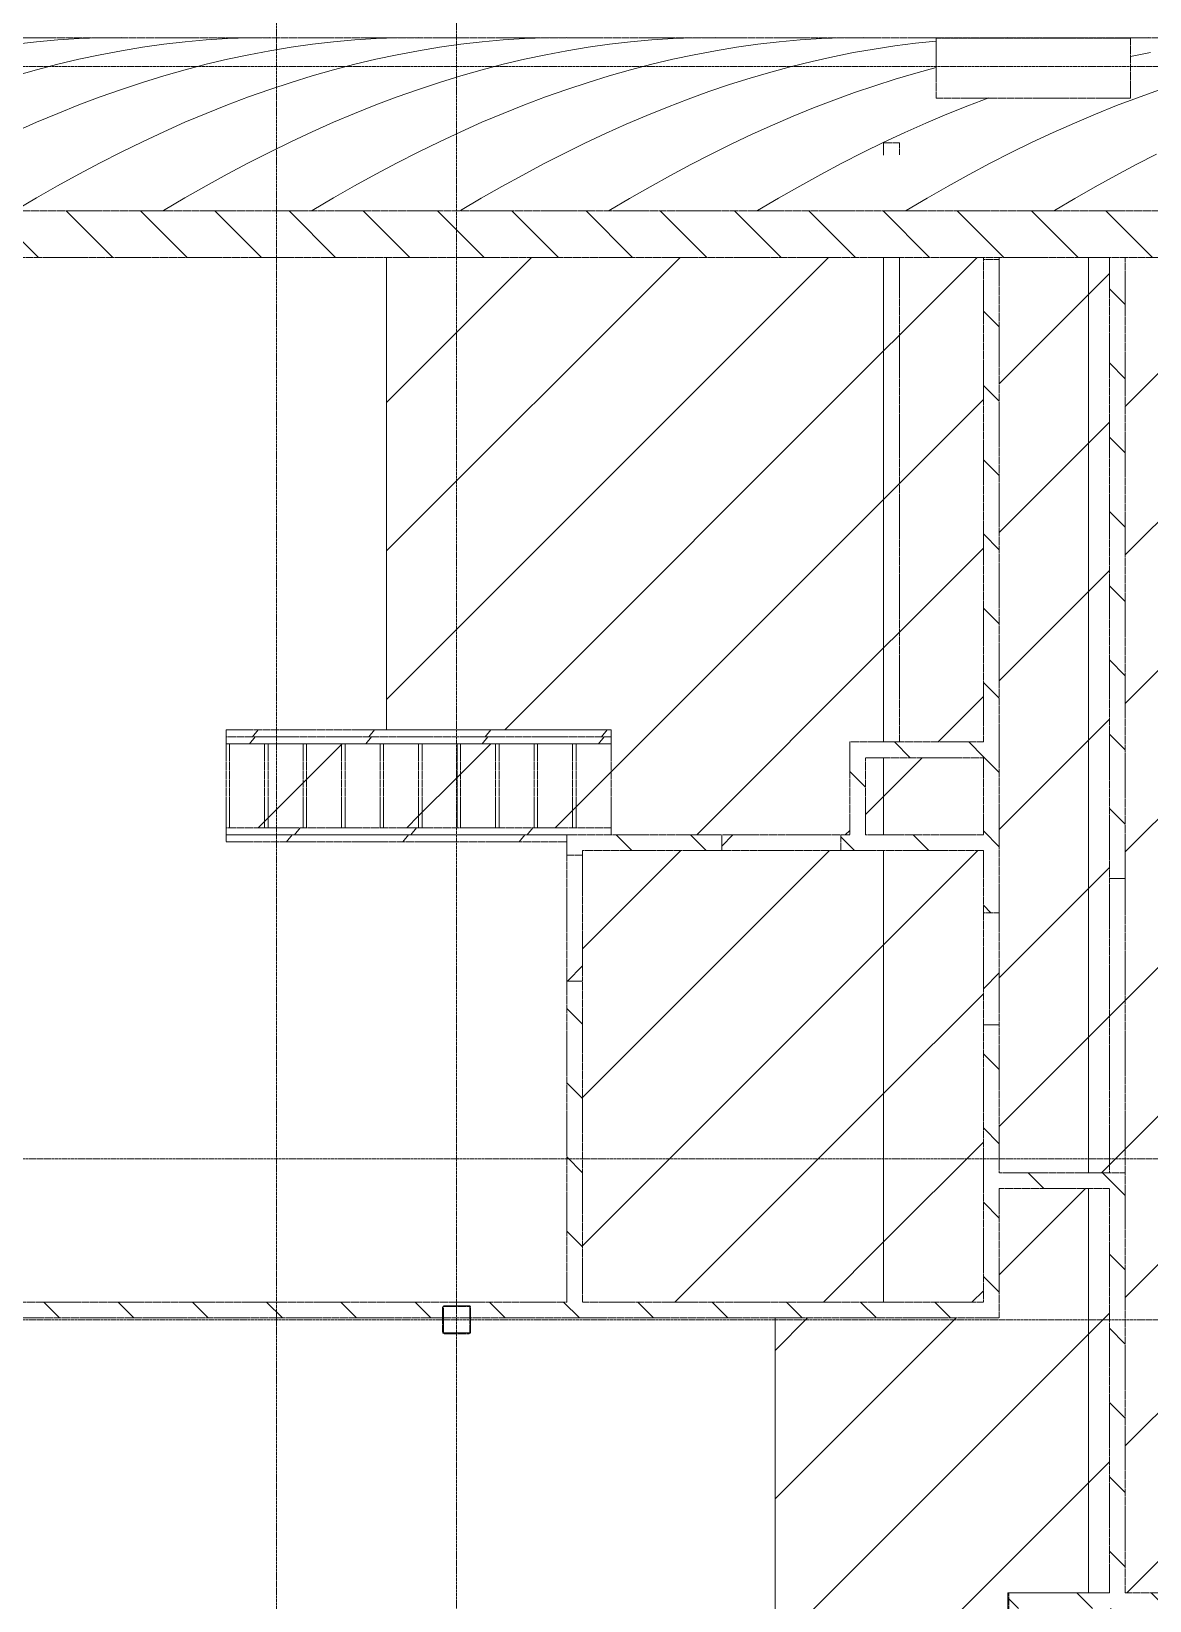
# Model space of a CAD drawing. Header units: inches. Extents: x -4124 to 2030, y 10168 to 14873.
# Drawn here: x 1089.6 to 1409.1, y 11322.1 to 11770.4 of the extents above; entities that cross this region are included whole.
import ezdxf

# ---------------------------------------------------------------- set-up
doc = ezdxf.new("R2010")
doc.units = ezdxf.units.IN
doc.header["$MEASUREMENT"] = 0
doc.linetypes.add('Demolished', pattern=[0.1875, 0.125, -0.0625])
doc.linetypes.add('Grid Line 1_2_', pattern=[0.875, 0.5, -0.125, 0.125, -0.125])
for name, color, linetype, lineweight in [('A-DETL-GENF', 92, 'Demolished', 9), ('A-DETL-MEDM', 33, 'Demolished', 9), ('A-DOOR', 31, 'Demolished', 9), ('A-FLOR', 192, 'Demolished', 9), ('A-FLOR-HRAL', 11, 'Demolished', 9), ('A-ROOF', 132, 'Demolished', 9), ('A-ROOF-PATT', 132, 'Demolished', 9), ('A-WALL-PATT', 111, 'Continuous', 13), ('I-WALL', 2, 'Demolished', 9), ('S-COLS', 52, 'Continuous', 9), ('S-GRID', 1, 'Continuous', 9), ('S-STRS', 31, 'Demolished', 9)]:
    doc.layers.add(name, color=color, linetype=linetype, lineweight=lineweight)
pattern_1 = [(135, (3272.782, 0), (-10.606602, -10.606602), [])]
pattern_2 = [(45, (3272.782, 0), (-21.2132, 21.2132), [])]
pattern_3 = [(51.925, (2492.803, 0), (-16.61813, 21.213395), [])]
pattern_4 = [(51.925, (-796.918, 0), (-16.61813, 21.213395), [])]

# ---------------------------------------------------------------- blocks, each defined once
blk = doc.blocks.new('HSS-Hollow Structural Section-Column - HSS8X8X1_4-V42-DEMO PLAN - MEZZ')
at = {"layer": 'S-COLS', "linetype": 'Demolished'}
h = blk.add_hatch(dxfattribs=at)
h.set_pattern_fill('FP_18', color=1, style=0, pattern_type=2)
h.set_pattern_definition([(135, (2061.703, -11402.395), (-10.606602, -10.606602), [])])
h.paths.add_polyline_path([(-3.53, -4), (3.53, -4), (3.53, -3.77), (-3.53, -3.77)], flags=0)
h.paths.add_polyline_path([(-4, -3.53), (-3.77, -3.53), (-3.77, 3.53), (-4, 3.53), (-4, 0.5)], flags=0)
h.paths.add_polyline_path([(-3.53, -4), (-3.77, -3.66), (-4, -3.53), (-3.77, -3.9), (-3.7, -3.93)], flags=0)
h.paths.add_polyline_path([(4, -3.53), (4, 3.53), (3.77, 3.53), (3.77, -3.53)], flags=0)
h.paths.add_polyline_path([(3.53, -4), (3.86, -3.86), (4, -3.53), (3.66, -3.77)], flags=0)
h.paths.add_polyline_path([(-3.53, 4), (-3.53, 3.77), (3.53, 3.77), (3.53, 4)], flags=0)
h.paths.add_polyline_path([(-4, 3.53), (-3.66, 3.77), (-3.53, 4), (-3.86, 3.86)], flags=0)
h.paths.add_polyline_path([(4, 3.53), (3.77, 3.9), (3.53, 4), (3.77, 3.66)], flags=0)
at = {"layer": 'S-COLS', "color": 10, "linetype": 'Demolished', "lineweight": 15}
for p, q in [((-4, 3.53), (-4, -3.53)), ((-3.77, -3.53), (-3.77, 3.53)), ((3.53, 4), (-3.53, 4)), ((-3.53, 3.77), (3.53, 3.77)), ((3.77, 3.53), (3.77, -3.53)), ((4, -3.53), (4, 3.53)), ((3.53, -3.77), (-3.53, -3.77)), ((-3.53, -4), (3.53, -4))]:
    blk.add_line(p, q, dxfattribs=at)
for centre, radius, start, end in [((-3.53, 3.53), 0.466, 90, 180), ((-3.53, 3.53), 0.233, 90, 180), ((3.53, 3.53), 0.466, 360, 90), ((3.53, 3.53), 0.233, 0, 90), ((-3.53, -3.53), 0.466, 180, 270), ((-3.53, -3.53), 0.233, 180, 270), ((3.53, -3.53), 0.466, 270, 360), ((3.53, -3.53), 0.233, 270, 0)]:
    blk.add_arc(centre, radius, start, end, dxfattribs=at)
blk = doc.blocks.new('Top Rail Type - Top Rail_Internal_-1229845-DEMO PLAN - MEZZ')
at = {"layer": 'A-FLOR-HRAL'}
h = blk.add_hatch(dxfattribs=at)
h.set_pattern_fill('FP_57', color=20, style=0, pattern_type=2)
h.set_pattern_definition(pattern_4)
h.paths.add_polyline_path([(-2127.57, 11540.9), (-2017.57, 11540.9), (-2017.57, 11542.9), (-2127.57, 11542.9)], flags=0)
at = {"layer": 'A-FLOR-HRAL', "color": 1}
for p, q in [((-2127.57, 11540.9), (-2127.57, 11542.9)), ((-2127.57, 11542.9), (-2017.57, 11542.9)), ((-2030.2, 11540.9), (-2127.57, 11540.9)), ((-2017.57, 11542.9), (-2017.57, 11540.9))]:
    blk.add_line(p, q, dxfattribs=at)
blk = doc.blocks.new('Top Rail Type - Top Rail_Internal_-V46-DEMO PLAN - MEZZ')
at = {"layer": 'A-FLOR-HRAL', "color": 1}
for p, q in [((-2127.57, 11542.9), (-2127.57, 11540.9)), ((-2127.57, 11542.9), (-2017.57, 11542.9)), ((-2127.57, 11540.9), (-2030.2, 11540.9)), ((-2017.57, 11542.9), (-2017.57, 11540.9))]:
    blk.add_line(p, q, dxfattribs=at)
blk = doc.blocks.new('Top Rail Type - Top Rail_Internal_-1229856-DEMO PLAN - MEZZ')
at = {"layer": 'A-FLOR-HRAL'}
h = blk.add_hatch(dxfattribs=at)
h.set_pattern_fill('FP_57', color=20, style=0, pattern_type=2)
h.set_pattern_definition(pattern_4)
h.paths.add_polyline_path([(-2127.57, 11566.9), (-2017.57, 11566.9), (-2017.57, 11568.9), (-2127.57, 11568.9)], flags=0)
at = {"layer": 'A-FLOR-HRAL', "color": 1}
for p, q in [((-2127.57, 11566.9), (-2127.57, 11568.9)), ((-2127.57, 11568.9), (-2017.57, 11568.9)), ((-2017.57, 11566.9), (-2127.57, 11566.9)), ((-2017.57, 11568.9), (-2017.57, 11566.9))]:
    blk.add_line(p, q, dxfattribs=at)
blk = doc.blocks.new('Top Rail Type - Top Rail_Internal_-V47-DEMO PLAN - MEZZ')
at = {"layer": 'A-FLOR-HRAL', "color": 1}
for p, q in [((-2127.57, 11568.9), (-2127.57, 11566.9)), ((-2127.57, 11568.9), (-2017.57, 11568.9)), ((-2127.57, 11566.9), (-2017.57, 11566.9)), ((-2017.57, 11568.9), (-2017.57, 11566.9))]:
    blk.add_line(p, q, dxfattribs=at)
blk = doc.blocks.new('Door-Opening - 32_ x 51_-1245502-DEMO PLAN - MEZZ')
at = {"layer": 'A-DOOR'}
h = blk.add_hatch(dxfattribs=at)
h.set_pattern_fill('FP_61', color=20, style=0, pattern_type=2)
h.set_pattern_definition([(135, (11502.323, 1908.953), (-21.2132, -21.2132), [])])
h.paths.add_polyline_path([(15.68, -2.25), (15.68, 2.25), (-16.32, 2.25), (-16.32, -2.25), (-9.63, -2.25)], flags=0)
at = {"layer": 'A-DETL-GENF', "color": 1}
for p, q in [((15.68, 2.25), (-16.32, 2.25)), ((-16.32, -2.25), (15.68, -2.25))]:
    blk.add_line(p, q, dxfattribs=at)
at = {"layer": 'A-DETL-MEDM', "color": 1}
for p, q in [((-16.32, 2.25), (-16.32, -2.25)), ((15.68, -2.25), (15.68, 2.25))]:
    blk.add_line(p, q, dxfattribs=at)
blk = doc.blocks.new('Door-Opening - 34_ x 80_-1254309-DEMO PLAN - MEZZ')
at = {"layer": 'A-DOOR'}
h = blk.add_hatch(dxfattribs=at)
h.set_pattern_fill('FP_62', color=20, style=0, pattern_type=2)
h.set_pattern_definition([(225, (-1969.276, 11538.645), (21.2132, -21.2132), [])])
h.paths.add_polyline_path([(16.68, 2.25), (-17.32, 2.25), (-17.32, -2.25), (16.68, -2.25), (16.68, -1.25)], flags=0)
at = {"layer": 'A-DETL-GENF', "color": 1}
for p, q in [((16.68, 2.25), (-17.32, 2.25)), ((-17.32, -2.25), (16.68, -2.25))]:
    blk.add_line(p, q, dxfattribs=at)
at = {"layer": 'A-DETL-MEDM', "color": 1}
for p, q in [((-17.32, 2.25), (-17.32, -2.25)), ((16.68, -2.25), (16.68, 2.25))]:
    blk.add_line(p, q, dxfattribs=at)
blk = doc.blocks.new('Door-Opening - 36_ x 36_-1254857-DEMO PLAN - MEZZ')
at = {"layer": 'A-DOOR'}
h = blk.add_hatch(dxfattribs=at)
h.set_pattern_fill('FP_63', color=20, style=0, pattern_type=2)
h.set_pattern_definition([(135, (11516.823, 2027.953), (-21.2132, -21.2132), [])])
h.paths.add_polyline_path([(17.68, 2.25), (-18.32, 2.25), (-18.32, -2.25), (17.68, -2.25)], flags=0)
at = {"layer": 'A-DETL-GENF', "color": 1}
for p, q in [((17.68, 2.25), (-18.32, 2.25)), ((-18.32, -2.25), (17.68, -2.25))]:
    blk.add_line(p, q, dxfattribs=at)
at = {"layer": 'A-DETL-MEDM', "color": 1}
for p, q in [((-18.32, 2.25), (-18.32, -2.25)), ((17.68, -2.25), (17.68, 2.25))]:
    blk.add_line(p, q, dxfattribs=at)
blk = doc.blocks.new('FP_54-DEMO PLAN - MEZZ')
at = {"layer": 'A-ROOF', "color": 1}
blk.add_line((-1585.45, 11768.64), (-3026.2, 11768.64), dxfattribs=at)
at = {"layer": 'A-ROOF-PATT', "color": 20, "linetype": 'Continuous'}
for p, q in [((-2181.72, 11767.45), (-2175.65, 11768)), ((-2175.65, 11768), (-2169.59, 11768.4)), ((-2169.59, 11768.4), (-2163.52, 11768.65)), ((-2163.52, 11768.65), (-2157.46, 11768.75)), ((-2139.29, 11767.45), (-2133.23, 11768)), ((-2133.23, 11768), (-2127.16, 11768.4)), ((-2127.16, 11768.4), (-2121.1, 11768.65)), ((-2121.1, 11768.65), (-2115.03, 11768.75)), ((-2096.86, 11767.45), (-2090.8, 11768)), ((-2090.8, 11768), (-2084.74, 11768.4)), ((-2084.74, 11768.4), (-2078.67, 11768.65)), ((-2078.67, 11768.65), (-2072.61, 11768.75)), ((-2054.44, 11767.45), (-2048.37, 11768)), ((-2048.37, 11768), (-2042.31, 11768.4)), ((-2042.31, 11768.4), (-2036.24, 11768.65)), ((-2036.24, 11768.65), (-2030.18, 11768.75)), ((-2012.01, 11767.45), (-2005.95, 11768)), ((-2005.95, 11768), (-1999.88, 11768.4)), ((-1999.88, 11768.4), (-1993.82, 11768.65)), ((-1993.82, 11768.65), (-1987.75, 11768.75)), ((-1969.58, 11767.45), (-1963.52, 11768)), ((-1963.52, 11768), (-1957.46, 11768.4)), ((-1957.46, 11768.4), (-1951.39, 11768.65)), ((-1951.39, 11768.65), (-1945.33, 11768.75)), ((-1909.66, 11768.63), (-1904.45, 11768.74)), ((-1869.2, 11768.56), (-1863.99, 11768.71)), ((-2187.78, 11766.76), (-2181.72, 11767.45)), ((-2169.61, 11762.49), (-2163.54, 11763.78)), ((-2163.54, 11763.78), (-2157.48, 11764.92)), ((-2157.48, 11764.92), (-2151.42, 11765.91)), ((-2151.42, 11765.91), (-2145.35, 11766.76)), ((-2145.35, 11766.76), (-2139.29, 11767.45)), ((-2127.18, 11762.49), (-2121.12, 11763.78)), ((-2121.12, 11763.78), (-2115.05, 11764.92)), ((-2115.05, 11764.92), (-2108.99, 11765.91)), ((-2108.99, 11765.91), (-2102.93, 11766.76)), ((-2102.93, 11766.76), (-2096.86, 11767.45)), ((-2084.76, 11762.49), (-2078.69, 11763.78)), ((-2078.69, 11763.78), (-2072.63, 11764.92)), ((-2072.63, 11764.92), (-2066.56, 11765.91)), ((-2066.56, 11765.91), (-2060.5, 11766.76)), ((-2060.5, 11766.76), (-2054.44, 11767.45)), ((-2042.33, 11762.49), (-2036.27, 11763.78)), ((-2036.27, 11763.78), (-2030.2, 11764.92)), ((-2030.2, 11764.92), (-2024.14, 11765.91)), ((-2024.14, 11765.91), (-2018.07, 11766.76)), ((-2018.07, 11766.76), (-2012.01, 11767.45)), ((-1999.9, 11762.49), (-1993.84, 11763.78)), ((-1993.84, 11763.78), (-1987.78, 11764.92)), ((-1987.78, 11764.92), (-1981.71, 11765.91)), ((-1981.71, 11765.91), (-1975.65, 11766.76)), ((-1975.65, 11766.76), (-1969.58, 11767.45)), ((-1954.24, 11763.19), (-1948.33, 11764.37)), ((-1948.33, 11764.37), (-1942.42, 11765.41)), ((-1942.42, 11765.41), (-1936.52, 11766.31)), ((-1936.52, 11766.31), (-1930.61, 11767.07)), ((-1930.61, 11767.07), (-1924.7, 11767.69)), ((-1869.2, 11763.23), (-1863.45, 11764.38)), ((-2187.8, 11757.76), (-2181.74, 11759.48)), ((-2181.74, 11759.48), (-2175.67, 11761.06)), ((-2175.67, 11761.06), (-2169.61, 11762.49)), ((-2145.37, 11757.76), (-2139.31, 11759.48)), ((-2139.31, 11759.48), (-2133.25, 11761.06)), ((-2133.25, 11761.06), (-2127.18, 11762.49)), ((-2102.95, 11757.76), (-2096.88, 11759.48)), ((-2096.88, 11759.48), (-2090.82, 11761.06)), ((-2090.82, 11761.06), (-2084.76, 11762.49)), ((-2060.52, 11757.76), (-2054.46, 11759.48)), ((-2054.46, 11759.48), (-2048.39, 11761.06)), ((-2048.39, 11761.06), (-2042.33, 11762.49)), ((-2018.09, 11757.76), (-2012.03, 11759.48)), ((-2012.03, 11759.48), (-2005.97, 11761.06)), ((-2005.97, 11761.06), (-1999.9, 11762.49)), ((-1971.96, 11758.83), (-1966.05, 11760.42)), ((-1966.05, 11760.42), (-1960.14, 11761.88)), ((-1960.14, 11761.88), (-1954.24, 11763.19)), ((-1930.54, 11758.54), (-1924.7, 11760.14)), ((-2157.5, 11753.88), (-2151.44, 11755.89)), ((-2151.44, 11755.89), (-2145.37, 11757.76)), ((-2115.08, 11753.88), (-2109.01, 11755.89)), ((-2109.01, 11755.89), (-2102.95, 11757.76)), ((-2072.65, 11753.88), (-2066.59, 11755.89)), ((-2066.59, 11755.89), (-2060.52, 11757.76)), ((-2030.22, 11753.88), (-2024.16, 11755.89)), ((-2024.16, 11755.89), (-2018.09, 11757.76)), ((-1989.68, 11753.23), (-1983.77, 11755.23)), ((-1983.77, 11755.23), (-1977.87, 11757.1)), ((-1977.87, 11757.1), (-1971.96, 11758.83)), ((-1948.06, 11752.95), (-1942.22, 11754.94)), ((-1942.22, 11754.94), (-1936.38, 11756.81)), ((-1936.38, 11756.81), (-1930.54, 11758.54)), ((-2169.63, 11749.45), (-2163.57, 11751.74)), ((-2163.57, 11751.74), (-2157.5, 11753.88)), ((-2127.2, 11749.45), (-2121.14, 11751.74)), ((-2121.14, 11751.74), (-2115.08, 11753.88)), ((-2084.78, 11749.45), (-2078.71, 11751.74)), ((-2078.71, 11751.74), (-2072.65, 11753.88)), ((-2042.35, 11749.45), (-2036.29, 11751.74)), ((-2036.29, 11751.74), (-2030.22, 11753.88)), ((-2001.49, 11748.84), (-1995.59, 11751.1)), ((-1995.59, 11751.1), (-1989.68, 11753.23)), ((-1959.74, 11748.57), (-1953.9, 11750.82)), ((-1953.9, 11750.82), (-1948.06, 11752.95)), ((-1915.67, 11749.22), (-1909.66, 11751.5)), ((-1873.21, 11749.23), (-1867.2, 11751.51)), ((-1867.2, 11751.51), (-1861.19, 11753.65)), ((-2181.76, 11744.47), (-2175.69, 11747.03)), ((-2175.69, 11747.03), (-2169.63, 11749.45)), ((-2139.33, 11744.47), (-2133.27, 11747.03)), ((-2133.27, 11747.03), (-2127.2, 11749.45)), ((-2096.9, 11744.47), (-2090.84, 11747.03)), ((-2090.84, 11747.03), (-2084.78, 11749.45)), ((-2054.48, 11744.47), (-2048.41, 11747.03)), ((-2048.41, 11747.03), (-2042.35, 11749.45)), ((-2013.31, 11743.92), (-2007.4, 11746.44)), ((-2007.4, 11746.44), (-2001.49, 11748.84)), ((-1971.42, 11743.68), (-1965.58, 11746.19)), ((-1965.58, 11746.19), (-1959.74, 11748.57)), ((-1927.67, 11744.26), (-1921.67, 11746.81)), ((-1921.67, 11746.81), (-1915.67, 11749.22)), ((-1885.22, 11744.27), (-1879.22, 11746.82)), ((-1879.22, 11746.82), (-1873.21, 11749.23)), ((-2187.82, 11741.77), (-2181.76, 11744.47)), ((-2151.46, 11738.94), (-2145.39, 11741.77)), ((-2145.39, 11741.77), (-2139.33, 11744.47)), ((-2109.03, 11738.94), (-2102.97, 11741.77)), ((-2102.97, 11741.77), (-2096.9, 11744.47)), ((-2066.61, 11738.94), (-2060.54, 11741.77)), ((-2060.54, 11741.77), (-2054.48, 11744.47)), ((-2025.12, 11738.49), (-2019.21, 11741.27)), ((-2019.21, 11741.27), (-2013.31, 11743.92)), ((-1977.26, 11741.05), (-1971.42, 11743.68)), ((-1939.68, 11738.77), (-1933.68, 11741.58)), ((-1933.68, 11741.58), (-1927.67, 11744.26)), ((-1897.24, 11738.78), (-1891.23, 11741.59)), ((-1891.23, 11741.59), (-1885.22, 11744.27)), ((-2157.52, 11735.99), (-2151.46, 11738.94)), ((-2115.1, 11735.99), (-2109.03, 11738.94)), ((-2072.67, 11735.99), (-2066.61, 11738.94)), ((-2031.03, 11735.59), (-2025.12, 11738.49)), ((-1988.94, 11735.42), (-1983.1, 11738.3)), ((-1983.1, 11738.3), (-1977.26, 11741.05)), ((-1945.69, 11735.84), (-1939.68, 11738.77)), ((-1903.25, 11735.84), (-1897.24, 11738.78)), ((-2169.65, 11729.68), (-2163.59, 11732.9)), ((-2163.59, 11732.9), (-2157.52, 11735.99)), ((-2127.22, 11729.68), (-2121.16, 11732.9)), ((-2121.16, 11732.9), (-2115.1, 11735.99)), ((-2084.8, 11729.68), (-2078.73, 11732.9)), ((-2078.73, 11732.9), (-2072.67, 11735.99)), ((-2042.84, 11729.42), (-2036.93, 11732.57)), ((-2036.93, 11732.57), (-2031.03, 11735.59)), ((-2000.62, 11729.31), (-1994.78, 11732.43)), ((-1994.78, 11732.43), (-1988.94, 11735.42)), ((-1957.7, 11729.58), (-1951.69, 11732.77)), ((-1951.69, 11732.77), (-1945.69, 11735.84)), ((-1915.26, 11729.59), (-1909.25, 11732.78)), ((-1909.25, 11732.78), (-1903.25, 11735.84)), ((-1873.41, 11729.27), (-1867.6, 11732.38)), ((-1867.6, 11732.38), (-1861.78, 11735.36)), ((-2175.71, 11726.34), (-2169.65, 11729.68)), ((-2133.29, 11726.34), (-2127.22, 11729.68)), ((-2090.86, 11726.34), (-2084.8, 11729.68)), ((-2048.75, 11726.16), (-2042.84, 11729.42)), ((-2006.46, 11726.08), (-2000.62, 11729.31)), ((-1963.7, 11726.27), (-1957.7, 11729.58)), ((-1921.27, 11726.27), (-1915.26, 11729.59)), ((-1879.23, 11726.06), (-1873.41, 11729.27)), ((-2181.78, 11722.87), (-2175.71, 11726.34)), ((-2139.35, 11722.87), (-2133.29, 11726.34)), ((-2096.93, 11722.87), (-2090.86, 11726.34)), ((-2054.66, 11722.78), (-2048.75, 11726.16)), ((-2012.3, 11722.74), (-2006.46, 11726.08)), ((-1969.71, 11722.84), (-1963.7, 11726.27)), ((-1927.28, 11722.84), (-1921.27, 11726.27)), ((-1885.04, 11722.73), (-1879.23, 11726.06)), ((-2187.84, 11719.28), (-2181.78, 11722.87)), ((-2145.42, 11719.28), (-2139.35, 11722.87)), ((-2102.99, 11719.28), (-2096.93, 11722.87)), ((-2060.56, 11719.28), (-2054.66, 11722.78)), ((-2018.14, 11719.28), (-2012.3, 11722.74)), ((-1975.71, 11719.28), (-1969.71, 11722.84)), ((-1933.28, 11719.28), (-1927.28, 11722.84)), ((-1890.86, 11719.28), (-1885.04, 11722.73))]:
    blk.add_line(p, q, dxfattribs=at)

msp = doc.modelspace()

# ---------------------------------------------------------------- hatches: boundary and pattern name
at = {"layer": 'A-FLOR'}
h = msp.add_hatch(dxfattribs=at)
h.set_pattern_fill('FP_26', color=20, style=0, pattern_type=2)
h.set_pattern_definition(pattern_2)
h.paths.add_polyline_path([(1373.32844, 10848.82371), (1391.57844, 10848.82371), (1391.57844, 11042.77818), (1373.32844, 11042.77818), (1373.32844, 10888.74516)], flags=0)
h.paths.add_polyline_path([(1368.57844, 10848.82371), (1368.82844, 10848.82371), (1368.82844, 11045.02818), (1368.57844, 11045.02818), (1368.57844, 11324.39539), (1391.57844, 11324.39539), (1391.57844, 11439.89539), (1366.07844, 11439.89539), (1366.07844, 11402.89539), (1302.07844, 11402.89539), (1302.07844, 11229.89539), (1183.07844, 11229.89539), (1183.07844, 11039.39539), (1274.07844, 11039.39539), (1274.07844, 10848.82371), (1334.20344, 10848.82371)], flags=0)
h.paths.add_polyline_path([(1207.54444, 11157.39539), (1207.54444, 11157.62839), (1214.61244, 11157.62839), (1214.61244, 11157.39539)], flags=0)
h.paths.add_polyline_path([(1207.07844, 11157.86139), (1207.07844, 11164.92939), (1207.31144, 11164.92939), (1207.31144, 11157.86139)], flags=0)
h.paths.add_polyline_path([(1207.54444, 11157.39539), (1207.21493, 11157.53188), (1207.07844, 11157.86139), (1207.41701, 11157.62839)], flags=0)
h.paths.add_polyline_path([(1214.61244, 11157.39539), (1214.84544, 11157.73396), (1215.07844, 11157.86139), (1214.84544, 11157.4919), (1214.7772, 11157.46363)], flags=0)
h.paths.add_polyline_path([(1215.07844, 11164.92939), (1214.73987, 11165.16239), (1214.61244, 11165.39539), (1214.94195, 11165.2589), (1215.0102, 11165.09415)], flags=0)
h.paths.add_polyline_path([(1214.84544, 11157.86139), (1214.84544, 11164.92939), (1215.07844, 11164.92939), (1215.07844, 11157.86139)], flags=0)
h.paths.add_polyline_path([(1207.54444, 11165.39539), (1214.61244, 11165.39539), (1214.61244, 11165.16239), (1207.54444, 11165.16239)], flags=0)
h.paths.add_polyline_path([(1207.07844, 11164.92939), (1207.31144, 11165.29888), (1207.54444, 11165.39539), (1207.31144, 11165.05682)], flags=0)
h.paths.add_polyline_path([(1333.92219, 11407.39539), (1361.57844, 11407.39539), (1361.57844, 11536.39539), (1333.07844, 11536.39539), (1333.07844, 11407.39539)], flags=0)
h.paths.add_polyline_path([(1391.57844, 11444.39539), (1391.57844, 11705.88242), (1366.07844, 11705.88242), (1366.07844, 11444.39539), (1366.70152, 11444.39539)], flags=0)
h.paths.add_polyline_path([(1361.57844, 11540.89539), (1361.57844, 11562.93877), (1333.07844, 11562.93877), (1333.07844, 11540.89539), (1358.95344, 11540.89539)], flags=0)
h.paths.add_polyline_path([(1337.57844, 11567.43877), (1361.57844, 11567.43877), (1361.57844, 11705.88242), (1337.57844, 11705.88242), (1337.57844, 11570.89539)], flags=0)
h = msp.add_hatch(dxfattribs=at)
h.set_pattern_fill('FP_26', color=20, style=0, pattern_type=2)
h.set_pattern_definition(pattern_2)
h.paths.add_polyline_path([(1333.07844, 11407.39539), (1333.07844, 11536.39539), (1247.07844, 11536.39539), (1247.07844, 11407.39539), (1332.6051, 11407.39539)], flags=0)
h.paths.add_polyline_path([(1255.21456, 11540.89539), (1323.38299, 11540.89539), (1323.38299, 11567.43877), (1333.07844, 11567.43877), (1333.07844, 11705.88242), (1191.07844, 11705.88242), (1191.07844, 11570.89539), (1255.21456, 11570.89539), (1255.21456, 11542.89539)], flags=0)
h.paths.add_polyline_path([(1333.07844, 11540.89539), (1333.07844, 11562.93877), (1327.88299, 11562.93877), (1327.88299, 11540.89539)], flags=0)
h = msp.add_hatch(dxfattribs=at)
h.set_pattern_fill('FP_26', color=20, style=0, pattern_type=2)
h.set_pattern_definition(pattern_2)
h.paths.add_polyline_path([(1391.57844, 11260.27039), (1527.57844, 11260.27039), (1527.57844, 11319.89539), (1454.57844, 11319.89539), (1454.57844, 11317.28143), (1448.57844, 11317.28143), (1448.57844, 11319.89539), (1391.57844, 11319.89539), (1391.57844, 11304.21516)], flags=0)
h.paths.add_polyline_path([(1657.10128, 11260.27039), (1687.32844, 11260.27039), (1687.32844, 11528.39539), (1683.07844, 11528.39539), (1683.07844, 11705.88242), (1402.07844, 11705.88242), (1402.07844, 11528.39539), (1397.57844, 11528.39539), (1397.57844, 11705.88242), (1391.57844, 11705.88242), (1391.57844, 11444.39539), (1402.07844, 11444.39539), (1402.07844, 11324.39539), (1448.57844, 11324.39539), (1448.57844, 11398.04184), (1454.57844, 11398.04184), (1454.57844, 11324.39539), (1532.07844, 11324.39539), (1532.07844, 11260.27039)], flags=0)
h.paths.add_polyline_path([(1451.26299, 11317.69093), (1451.78526, 11317.79104), (1451.64368, 11318.03273), (1451.46321, 11318.03273), (1451.37162, 11317.79104)], flags=0)
h.paths.add_polyline_path([(1391.57844, 11324.39539), (1397.57844, 11324.39539), (1397.57844, 11439.89539), (1391.57844, 11439.89539), (1391.57844, 11365.39539)], flags=0)
h.paths.add_polyline_path([(1448.04444, 11398.39539), (1447.71493, 11398.53188), (1447.57844, 11398.86139), (1447.91701, 11398.62839)], flags=0)
h.paths.add_polyline_path([(1454.57844, 11398.39539), (1448.04444, 11398.39539), (1448.04444, 11398.62839), (1455.11244, 11398.62839), (1455.11244, 11398.39539)], flags=0)
h.paths.add_polyline_path([(1455.11244, 11398.39539), (1455.34544, 11398.73396), (1455.57844, 11398.86139), (1455.34544, 11398.4919), (1455.2772, 11398.46363)], flags=0)
h.paths.add_polyline_path([(1679.60694, 11398.39539), (1679.27743, 11398.53188), (1679.14094, 11398.86139), (1679.47951, 11398.62839)], flags=0)
h.paths.add_polyline_path([(1686.67494, 11398.39539), (1679.60694, 11398.39539), (1679.60694, 11398.62839), (1686.67494, 11398.62839)], flags=0)
h.paths.add_polyline_path([(1686.67494, 11398.39539), (1686.90794, 11398.73396), (1687.14094, 11398.86139), (1686.90794, 11398.4919), (1686.8397, 11398.46363)], flags=0)
h.paths.add_polyline_path([(1447.81144, 11398.86139), (1447.57844, 11398.86139), (1447.57844, 11405.92939), (1447.81144, 11405.92939)], flags=0)
h.paths.add_polyline_path([(1455.57844, 11405.92939), (1455.23987, 11406.16239), (1455.11244, 11406.39539), (1455.44195, 11406.2589), (1455.5102, 11406.09415)], flags=0)
h.paths.add_polyline_path([(1455.57844, 11398.86139), (1455.34544, 11398.86139), (1455.34544, 11405.92939), (1455.57844, 11405.92939)], flags=0)
h.paths.add_polyline_path([(1679.37394, 11398.86139), (1679.14094, 11398.86139), (1679.14094, 11405.92939), (1679.37394, 11405.92939)], flags=0)
h.paths.add_polyline_path([(1687.14094, 11405.92939), (1686.80237, 11406.16239), (1686.67494, 11406.39539), (1687.00445, 11406.2589), (1687.0727, 11406.09415)], flags=0)
h.paths.add_polyline_path([(1687.14094, 11398.86139), (1686.90794, 11398.86139), (1686.90794, 11405.92939), (1687.14094, 11405.92939)], flags=0)
h.paths.add_polyline_path([(1448.04444, 11406.39539), (1455.11244, 11406.39539), (1455.11244, 11406.16239), (1448.04444, 11406.16239)], flags=0)
h.paths.add_polyline_path([(1447.57844, 11405.92939), (1447.81144, 11406.29888), (1448.04444, 11406.39539), (1447.81144, 11406.05682)], flags=0)
h.paths.add_polyline_path([(1679.60694, 11406.39539), (1686.67494, 11406.39539), (1686.67494, 11406.16239), (1679.60694, 11406.16239)], flags=0)
h.paths.add_polyline_path([(1679.14094, 11405.92939), (1679.37394, 11406.29888), (1679.60694, 11406.39539), (1679.37394, 11406.05682)], flags=0)
at = {"layer": 'A-ROOF-PATT'}
h = msp.add_hatch(dxfattribs=at)
h.set_pattern_fill('FP_53', color=1, style=0, pattern_type=2)
h.set_pattern_definition(pattern_1)
h.paths.add_polyline_path([(1155.37753, 11705.88242), (1687.32844, 11705.88242), (1687.32844, 11719.19445), (246.57844, 11719.19445), (246.57844, 11705.88242), (820.89503, 11705.88242)], flags=0)
at = {"layer": 'A-WALL-PATT', "linetype": 'Demolished', "lineweight": 9}
h = msp.add_hatch(dxfattribs=at)
h.set_pattern_fill('FP_53', color=1, style=0, pattern_type=2)
h.set_pattern_definition(pattern_1)
h.paths.add_polyline_path([(1361.57844, 11407.39539), (1366.07844, 11407.39539), (1366.07844, 11486.64539), (1361.57844, 11486.64539), (1361.57844, 11408.08266)], flags=0)
h.paths.add_polyline_path([(1366.07844, 11518.64539), (1366.07844, 11705.23936), (1361.57844, 11705.23936), (1361.57844, 11518.64539), (1362.07844, 11518.64539)], flags=0)
h = msp.add_hatch(dxfattribs=at)
h.set_pattern_fill('FP_53', color=1, style=0, pattern_type=2)
h.set_pattern_definition(pattern_1)
h.paths.add_polyline_path([(1402.07844, 11528.39539), (1402.07844, 11705.88242), (1397.57844, 11705.88242), (1397.57844, 11528.39539)], flags=0)
h = msp.add_hatch(dxfattribs=at)
h.set_pattern_fill('FP_53', color=1, style=0, pattern_type=2)
h.set_pattern_definition(pattern_1)
h.paths.add_polyline_path([(1323.38299, 11540.89539), (1327.88299, 11540.89539), (1327.88299, 11567.43877), (1323.38299, 11567.43877), (1323.38299, 11562.93877)], flags=0)
h = msp.add_hatch(dxfattribs=at)
h.set_pattern_fill('FP_53', color=1, style=0, pattern_type=2)
h.set_pattern_definition(pattern_1)
h.paths.add_polyline_path([(1327.88299, 11562.93877), (1361.57844, 11562.93877), (1361.57844, 11567.43877), (1327.88299, 11567.43877)], flags=0)
h = msp.add_hatch(dxfattribs=at)
h.set_pattern_fill('FP_53', color=1, style=0, pattern_type=2)
h.set_pattern_definition(pattern_1)
h.paths.add_polyline_path([(1242.57844, 11407.39539), (1247.07844, 11407.39539), (1247.07844, 11499.14539), (1242.57844, 11499.14539), (1242.57844, 11407.56556)], flags=0)
h.paths.add_polyline_path([(1242.57844, 11535.14539), (1247.07844, 11535.14539), (1247.07844, 11540.89539), (1242.57844, 11540.89539), (1242.57844, 11536.39539)], flags=0)
h = msp.add_hatch(dxfattribs=at)
h.set_pattern_fill('FP_53', color=1, style=0, pattern_type=2)
h.set_pattern_definition(pattern_1)
h.paths.add_polyline_path([(1286.82844, 11536.39539), (1286.82844, 11540.89539), (1247.07844, 11540.89539), (1247.07844, 11536.39539), (1271.54468, 11536.39539)], flags=0)
h.paths.add_polyline_path([(1333.07844, 11536.39539), (1361.57844, 11536.39539), (1361.57844, 11540.89539), (1320.82844, 11540.89539), (1320.82844, 11536.39539), (1322.61878, 11536.39539)], flags=0)
h = msp.add_hatch(dxfattribs=at)
h.set_pattern_fill('FP_53', color=1, style=0, pattern_type=2)
h.set_pattern_definition(pattern_1)
h.paths.add_polyline_path([(1366.07844, 11439.89539), (1397.57844, 11439.89539), (1397.57844, 11444.39539), (1366.07844, 11444.39539)], flags=0)
h = msp.add_hatch(dxfattribs=at)
h.set_pattern_fill('FP_53', color=1, style=0, pattern_type=2)
h.set_pattern_definition(pattern_1)
h.paths.add_polyline_path([(1402.07844, 11324.39539), (1402.07844, 11444.39539), (1397.57844, 11444.39539), (1397.57844, 11324.39539)], flags=0)
h = msp.add_hatch(dxfattribs=at)
h.set_pattern_fill('FP_53', color=1, style=0, pattern_type=2)
h.set_pattern_definition(pattern_1)
h.paths.add_polyline_path([(974.57844, 11405.92939), (974.23987, 11406.16239), (974.11244, 11406.39539), (974.44195, 11406.2589), (974.5102, 11406.09415)], flags=0)
h.paths.add_polyline_path([(1215.07844, 11405.92939), (1214.73987, 11406.16239), (1214.61244, 11406.39539), (1214.94195, 11406.2589), (1215.0102, 11406.09415)], flags=0)
h.paths.add_polyline_path([(491.11244, 11406.39539), (491.44195, 11406.2589), (491.57844, 11405.92939), (491.23987, 11406.16239)], flags=0)
h.paths.add_polyline_path([(734.57844, 11405.92939), (734.23987, 11406.16239), (734.11244, 11406.39539), (734.44195, 11406.2589), (734.5102, 11406.09415)], flags=0)
h.paths.add_polyline_path([(966.81144, 11402.89539), (974.34544, 11402.89539), (974.34544, 11405.92939), (974.57844, 11405.92939), (974.57844, 11402.89539), (1207.07844, 11402.89539), (1207.07844, 11405.92939), (1207.31144, 11405.92939), (1207.37969, 11402.89539), (1214.84544, 11402.89539), (1214.84544, 11405.92939), (1215.07844, 11405.92939), (1215.07844, 11402.89539), (1366.07844, 11402.89539), (1366.07844, 11407.39539), (486.93, 11407.39539), (486.93, 11406.39539), (491.11244, 11406.39539), (491.11244, 11406.16239), (486.93, 11406.16239), (486.93, 11402.89539), (491.34544, 11402.92168), (491.34544, 11405.92939), (491.57844, 11405.92939), (491.57844, 11402.89539), (726.57844, 11402.89539), (726.57844, 11405.92939), (726.81144, 11405.92939), (726.81144, 11402.89539), (734.34544, 11402.89539), (734.34544, 11405.92939), (734.57844, 11405.92939), (734.57844, 11402.89539), (966.57844, 11402.89539), (966.57844, 11405.92939), (966.81144, 11405.92939), (966.81144, 11405.75316)], flags=0)
h.paths.add_polyline_path([(727.04444, 11406.39539), (734.11244, 11406.39539), (734.11244, 11406.16239), (727.04444, 11406.16239)], flags=0)
h.paths.add_polyline_path([(726.57844, 11405.92939), (726.81144, 11406.29888), (727.04444, 11406.39539), (726.81144, 11406.05682)], flags=0)
h.paths.add_polyline_path([(1207.54444, 11406.39539), (1214.61244, 11406.39539), (1214.61244, 11406.16239), (1207.54444, 11406.16239)], flags=0)
h.paths.add_polyline_path([(1207.07844, 11405.92939), (1207.31144, 11406.29888), (1207.54444, 11406.39539), (1207.31144, 11406.05682)], flags=0)
h.paths.add_polyline_path([(967.04444, 11406.39539), (974.11244, 11406.39539), (974.11244, 11406.16239), (967.04444, 11406.16239)], flags=0)
h.paths.add_polyline_path([(966.57844, 11405.92939), (966.81144, 11406.29888), (967.04444, 11406.39539), (966.81144, 11406.05682)], flags=0)
h = msp.add_hatch(dxfattribs=at)
h.set_pattern_fill('FP_53', color=1, style=0, pattern_type=2)
h.set_pattern_definition(pattern_1)
h.paths.add_polyline_path([(1527.57844, 11319.89539), (1527.57844, 11324.39539), (1454.57844, 11324.39539), (1454.57844, 11319.89539), (1489.86003, 11319.89539)], flags=0)
h.paths.add_polyline_path([(1394.93194, 11319.89539), (1448.57844, 11319.89539), (1448.57844, 11324.39539), (1368.82844, 11324.39539), (1368.82844, 11319.89539), (1391.57844, 11319.89539)], flags=0)
h.paths.add_polyline_path([(1451.46321, 11320.77277), (1451.69368, 11320.77277), (1451.69368, 11321.03201), (1451.46321, 11321.01446)], flags=0)
h.paths.add_polyline_path([(1451.69368, 11321.19138), (1451.69368, 11321.20668), (1451.46321, 11321.19138)], flags=0)
at = {"layer": 'I-WALL'}
h = msp.add_hatch(dxfattribs=at)
h.set_pattern_fill('FP_26', color=20, style=0, pattern_type=2)
h.set_pattern_definition(pattern_2)
h.paths.add_polyline_path([(1337.57844, 11567.43877), (1337.57844, 11705.88242), (1333.07844, 11705.88242), (1333.07844, 11567.43877)], flags=0)
h.paths.add_polyline_path([(1337.57844, 11735.09141), (1337.57844, 11738.64539), (1333.07844, 11738.64539), (1333.07844, 11735.09141)], flags=0)
at = {"layer": 'S-STRS'}
h = msp.add_hatch(dxfattribs=at)
h.set_pattern_fill('FP_56', color=20, style=0, pattern_type=2)
h.set_pattern_definition(pattern_3)
h.paths.add_polyline_path([(1254.29581, 11568.89539), (1255.21456, 11568.89539), (1255.21456, 11570.89539), (1145.21456, 11570.89539), (1145.21456, 11568.89539), (1244.21456, 11568.89539)], flags=0)
h = msp.add_hatch(dxfattribs=at)
h.set_pattern_fill('FP_26', color=20, style=0, pattern_type=2)
h.set_pattern_definition(pattern_2)
h.paths.add_polyline_path([(1155.37753, 11542.89539), (1156.21456, 11542.89539), (1156.21456, 11566.89539), (1145.21456, 11566.89539), (1145.21456, 11542.89539)], flags=0)
h = msp.add_hatch(dxfattribs=at)
h.set_pattern_fill('FP_32', color=20, style=0, pattern_type=2)
h.set_pattern_definition(pattern_2)
h.paths.add_polyline_path([(1167.21456, 11542.89539), (1167.21456, 11566.89539), (1156.21456, 11566.89539), (1156.21456, 11542.89539)], flags=0)
h = msp.add_hatch(dxfattribs=at)
h.set_pattern_fill('FP_26', color=20, style=0, pattern_type=2)
h.set_pattern_definition(pattern_2)
h.paths.add_polyline_path([(1178.21456, 11542.89539), (1178.21456, 11566.89539), (1167.21456, 11566.89539), (1167.21456, 11542.89539)], flags=0)
h = msp.add_hatch(dxfattribs=at)
h.set_pattern_fill('FP_26', color=20, style=0, pattern_type=2)
h.set_pattern_definition(pattern_2)
h.paths.add_polyline_path([(1178.21456, 11542.89539), (1189.21456, 11542.89539), (1189.21456, 11566.89539), (1178.21456, 11566.89539)], flags=0)
h = msp.add_hatch(dxfattribs=at)
h.set_pattern_fill('FP_26', color=20, style=0, pattern_type=2)
h.set_pattern_definition(pattern_2)
h.paths.add_polyline_path([(1191.07844, 11542.89539), (1200.21456, 11542.89539), (1200.21456, 11566.89539), (1189.21456, 11566.89539), (1189.21456, 11542.89539)], flags=0)
h = msp.add_hatch(dxfattribs=at)
h.set_pattern_fill('FP_32', color=20, style=0, pattern_type=2)
h.set_pattern_definition(pattern_2)
h.paths.add_polyline_path([(1211.21456, 11542.89539), (1211.21456, 11566.89539), (1200.21456, 11566.89539), (1200.21456, 11542.89539)], flags=0)
h = msp.add_hatch(dxfattribs=at)
h.set_pattern_fill('FP_32', color=20, style=0, pattern_type=2)
h.set_pattern_definition(pattern_2)
h.paths.add_polyline_path([(1222.21456, 11542.89539), (1222.21456, 11566.89539), (1211.21456, 11566.89539), (1211.21456, 11542.89539)], flags=0)
h = msp.add_hatch(dxfattribs=at)
h.set_pattern_fill('FP_32', color=20, style=0, pattern_type=2)
h.set_pattern_definition(pattern_2)
h.paths.add_polyline_path([(1233.21456, 11542.89539), (1233.21456, 11566.89539), (1222.21456, 11566.89539), (1222.21456, 11542.89539)], flags=0)
h = msp.add_hatch(dxfattribs=at)
h.set_pattern_fill('FP_32', color=20, style=0, pattern_type=2)
h.set_pattern_definition(pattern_2)
h.paths.add_polyline_path([(1244.21456, 11542.89539), (1244.21456, 11566.89539), (1233.21456, 11566.89539), (1233.21456, 11542.89539), (1242.57844, 11542.89539)], flags=0)
h = msp.add_hatch(dxfattribs=at)
h.set_pattern_fill('FP_44', color=20, style=0, pattern_type=2)
h.set_pattern_definition(pattern_2)
h.paths.add_polyline_path([(1255.21456, 11542.89539), (1255.21456, 11566.89539), (1244.21456, 11566.89539), (1244.21456, 11542.89539), (1253.46481, 11542.89539)], flags=0)
h = msp.add_hatch(dxfattribs=at)
h.set_pattern_fill('FP_56', color=20, style=0, pattern_type=2)
h.set_pattern_definition(pattern_3)
h.paths.add_polyline_path([(1240.51459, 11538.89539), (1242.57844, 11538.89539), (1242.57844, 11540.89539), (1145.21456, 11540.89539), (1145.21456, 11538.89539), (1191.07844, 11538.89539)], flags=0)

# ---------------------------------------------------------------- linework, layer by layer
at = {"layer": 'A-FLOR', "color": 1}
for p, q in [((1191.07844, 11570.89539), (1191.07844, 11705.88242)), ((1191.07844, 11705.88242), (1191.07844, 11570.89539)), ((1333.07844, 11705.88242), (1333.07844, 11567.43877)), ((1333.07844, 11705.88242), (1333.07844, 11567.43877)), ((1333.07844, 11567.43877), (1333.07844, 11705.88242)), ((1391.57844, 11444.39539), (1391.57844, 11705.88242)), ((1391.57844, 11705.88242), (1391.57844, 11444.39539)), ((1391.57844, 11705.88242), (1391.57844, 11444.39539)), ((1391.57844, 11444.39539), (1391.57844, 11705.88242)), ((1255.21456, 11570.89539), (1191.07844, 11570.89539)), ((1191.07844, 11570.89539), (1255.21456, 11570.89539)), ((1255.21456, 11540.89539), (1255.21456, 11570.89539)), ((1255.21456, 11570.89539), (1255.21456, 11568.89539)), ((1255.21456, 11566.89539), (1255.21456, 11542.89539)), ((1333.07844, 11562.93877), (1333.07844, 11540.89539)), ((1333.07844, 11540.89539), (1333.07844, 11562.93877)), ((1333.07844, 11540.89539), (1333.07844, 11562.93877)), ((1333.07844, 11562.93877), (1333.07844, 11540.89539)), ((1333.07844, 11536.39539), (1333.07844, 11407.39539)), ((1333.07844, 11407.39539), (1333.07844, 11536.39539)), ((1333.07844, 11407.39539), (1333.07844, 11536.39539)), ((1333.07844, 11536.39539), (1333.07844, 11407.39539)), ((1391.57844, 11324.39539), (1391.57844, 11439.89539)), ((1391.57844, 11439.89539), (1391.57844, 11324.39539)), ((1391.57844, 11439.89539), (1391.57844, 11324.39539)), ((1391.57844, 11324.39539), (1391.57844, 11439.89539)), ((1302.07844, 11229.89539), (1302.07844, 11402.89539)), ((1302.07844, 11402.89539), (1302.07844, 11229.89539)), ((1391.57844, 11324.39539), (1368.57844, 11324.39539)), ((1368.82844, 11324.39539), (1368.57844, 11324.39539)), ((1368.57844, 11324.39539), (1368.57844, 11045.02818)), ((1368.57844, 11045.02818), (1368.57844, 11324.39539))]:
    msp.add_line(p, q, dxfattribs=at)
at = {"layer": 'A-ROOF', "color": 1}
for p, q in [((1348.07844, 11768.52039), (1403.57844, 11768.52039)), ((1348.07844, 11751.39539), (1348.07844, 11768.52039)), ((1403.57844, 11768.52039), (1403.57844, 11751.39539)), ((1403.57844, 11751.39539), (1348.07844, 11751.39539))]:
    msp.add_line(p, q, dxfattribs=at)
at = {"layer": 'A-ROOF', "color": 10, "lineweight": 15}
for p, q in [((1687.32844, 11719.19445), (246.57844, 11719.19445)), ((246.57844, 11705.88242), (1687.32844, 11705.88242))]:
    msp.add_line(p, q, dxfattribs=at)
at = {"layer": 'I-WALL', "color": 1}
for p, q in [((1333.07844, 11735.09141), (1333.07844, 11738.64539)), ((1337.57844, 11738.64539), (1333.07844, 11738.64539)), ((1337.57844, 11738.64539), (1337.57844, 11735.09141)), ((1333.07844, 11567.43877), (1333.07844, 11705.88242)), ((1337.57844, 11705.88242), (1337.57844, 11567.43877)), ((1361.57844, 11705.23936), (1361.57844, 11705.89717)), ((1366.07844, 11705.89717), (1366.07844, 11705.23936)), ((1397.57844, 11444.39539), (1397.57844, 11528.39539)), ((1402.07844, 11528.39539), (1402.07844, 11444.39539))]:
    msp.add_line(p, q, dxfattribs=at)
at = {"layer": 'I-WALL', "color": 10, "lineweight": 15}
for p, q in [((1361.57844, 11705.23936), (1361.57844, 11567.43877)), ((1366.07844, 11705.23936), (1361.57844, 11705.23936)), ((1366.07844, 11518.64539), (1366.07844, 11705.23936)), ((1402.07844, 11705.88242), (1397.57844, 11705.88242)), ((1397.57844, 11705.88242), (1397.57844, 11528.39539)), ((1402.07844, 11528.39539), (1402.07844, 11705.88242)), ((1323.38299, 11567.43877), (1323.38299, 11540.89539)), ((1361.57844, 11567.43877), (1323.38299, 11567.43877)), ((1327.88299, 11540.89539), (1327.88299, 11562.93877)), ((1327.88299, 11562.93877), (1361.57844, 11562.93877)), ((1361.57844, 11562.93877), (1361.57844, 11540.89539)), ((1242.57844, 11540.89539), (1242.57844, 11535.14539)), ((1286.82844, 11540.89539), (1242.57844, 11540.89539)), ((1323.38299, 11540.89539), (1320.82844, 11540.89539)), ((1361.57844, 11540.89539), (1327.88299, 11540.89539)), ((1247.07844, 11535.14539), (1247.07844, 11536.39539)), ((1247.07844, 11536.39539), (1286.82844, 11536.39539)), ((1320.82844, 11536.39539), (1361.57844, 11536.39539)), ((1361.57844, 11536.39539), (1361.57844, 11518.64539)), ((1397.57844, 11528.39539), (1402.07844, 11528.39539)), ((1242.57844, 11499.14539), (1242.57844, 11407.39539)), ((1247.07844, 11407.39539), (1247.07844, 11499.14539)), ((1361.57844, 11486.64539), (1361.57844, 11407.39539)), ((1366.07844, 11444.39539), (1366.07844, 11486.64539)), ((1402.07844, 11444.39539), (1366.07844, 11444.39539)), ((1402.07844, 11324.39539), (1402.07844, 11444.39539)), ((1366.07844, 11402.89539), (1366.07844, 11439.89539)), ((1366.07844, 11439.89539), (1397.57844, 11439.89539)), ((1397.57844, 11439.89539), (1397.57844, 11324.39539)), ((1242.57844, 11407.39539), (491.43, 11407.39539)), ((1361.57844, 11407.39539), (1247.07844, 11407.39539)), ((974.57844, 11402.89539), (1207.07844, 11402.89539)), ((1207.31144, 11402.89539), (1214.84544, 11402.89539)), ((1215.07844, 11402.89539), (1366.07844, 11402.89539)), ((1397.57844, 11324.39539), (1368.82844, 11324.39539)), ((1368.82844, 11324.39539), (1368.82844, 10848.82371)), ((1448.57844, 11324.39539), (1402.07844, 11324.39539))]:
    msp.add_line(p, q, dxfattribs=at)
at = {"layer": 'S-GRID', "linetype": 'Grid Line 1_2_'}
for p, q in [((1159.57844, 11973.42375), (1159.57844, 10769.69706)), ((1211.07844, 10455.54858), (1211.07844, 11973.42375)), ((1909.97838, 11760.39539), (-477.71162, 11760.39539)), ((1909.97838, 11448.39539), (-477.71162, 11448.39539)), ((1909.97838, 11402.39539), (-613.44071, 11402.39539))]:
    msp.add_line(p, q, dxfattribs=at)
at = {"layer": 'S-STRS', "color": 1}
for p, q in [((1145.21456, 11570.89539), (1145.21456, 11568.89539)), ((1145.21456, 11570.89539), (1191.07844, 11570.89539)), ((1191.07844, 11570.89539), (1255.21456, 11570.89539)), ((1255.21456, 11568.89539), (1255.21456, 11570.89539)), ((1145.21456, 11566.89539), (1145.21456, 11542.89539)), ((1146.21456, 11566.89539), (1146.21456, 11542.89539)), ((1156.21456, 11566.89539), (1156.21456, 11542.89539)), ((1157.21456, 11566.89539), (1157.21456, 11542.89539)), ((1167.21456, 11566.89539), (1167.21456, 11542.89539)), ((1168.21456, 11566.89539), (1168.21456, 11542.89539)), ((1178.21456, 11566.89539), (1178.21456, 11542.89539)), ((1179.21456, 11566.89539), (1179.21456, 11542.89539)), ((1189.21456, 11566.89539), (1189.21456, 11542.89539)), ((1190.21456, 11566.89539), (1190.21456, 11542.89539)), ((1200.21456, 11566.89539), (1200.21456, 11542.89539)), ((1201.21456, 11566.89539), (1201.21456, 11542.89539)), ((1211.21456, 11566.89539), (1211.21456, 11542.89539)), ((1212.21456, 11566.89539), (1212.21456, 11542.89539)), ((1222.21456, 11566.89539), (1222.21456, 11542.89539)), ((1223.21456, 11566.89539), (1223.21456, 11542.89539)), ((1233.21456, 11566.89539), (1233.21456, 11542.89539)), ((1234.21456, 11566.89539), (1234.21456, 11542.89539)), ((1244.21456, 11566.89539), (1244.21456, 11542.89539)), ((1245.21456, 11566.89539), (1245.21456, 11542.89539)), ((1255.21456, 11568.89539), (1255.21456, 11566.89539)), ((1255.21456, 11566.89539), (1255.21456, 11542.89539)), ((1145.21456, 11540.89539), (1145.21456, 11538.89539)), ((1255.21456, 11542.89539), (1255.21456, 11540.89539)), ((1145.21456, 11538.89539), (1242.57844, 11538.89539))]:
    msp.add_line(p, q, dxfattribs=at)

# ---------------------------------------------------------------- block references
at = {"layer": 'A-DOOR', "color": 1}
for name, p, rotation in [('Door-Opening - 34_ x 80_-1254309-DEMO PLAN - MEZZ', (1303.50605, 11538.64539), 180), ('Door-Opening - 36_ x 36_-1254857-DEMO PLAN - MEZZ', (1244.82844, 11516.823), 269.9999999999995), ('Door-Opening - 32_ x 51_-1245502-DEMO PLAN - MEZZ', (1363.82844, 11502.323), 270.0000000000012)]:
    msp.add_blockref(name, p, dxfattribs=dict(at, rotation=rotation))
at = {"layer": 'A-FLOR-HRAL', "color": 1}
for name in ['Top Rail Type - Top Rail_Internal_-1229856-DEMO PLAN - MEZZ', 'Top Rail Type - Top Rail_Internal_-V47-DEMO PLAN - MEZZ', 'Top Rail Type - Top Rail_Internal_-1229845-DEMO PLAN - MEZZ', 'Top Rail Type - Top Rail_Internal_-V46-DEMO PLAN - MEZZ']:
    msp.add_blockref(name, (3272.7817, 0), dxfattribs=at)
at = {"layer": 'A-ROOF', "color": 1}
msp.add_blockref('FP_54-DEMO PLAN - MEZZ', (3272.7817, 0), dxfattribs=at)
at = {"layer": 'S-COLS', "color": 1, "linetype": 'Demolished'}
msp.add_blockref('HSS-Hollow Structural Section-Column - HSS8X8X1_4-V42-DEMO PLAN - MEZZ', (1211.07844, 11402.39539), dxfattribs=at)

doc.saveas('drawing.dxf')
